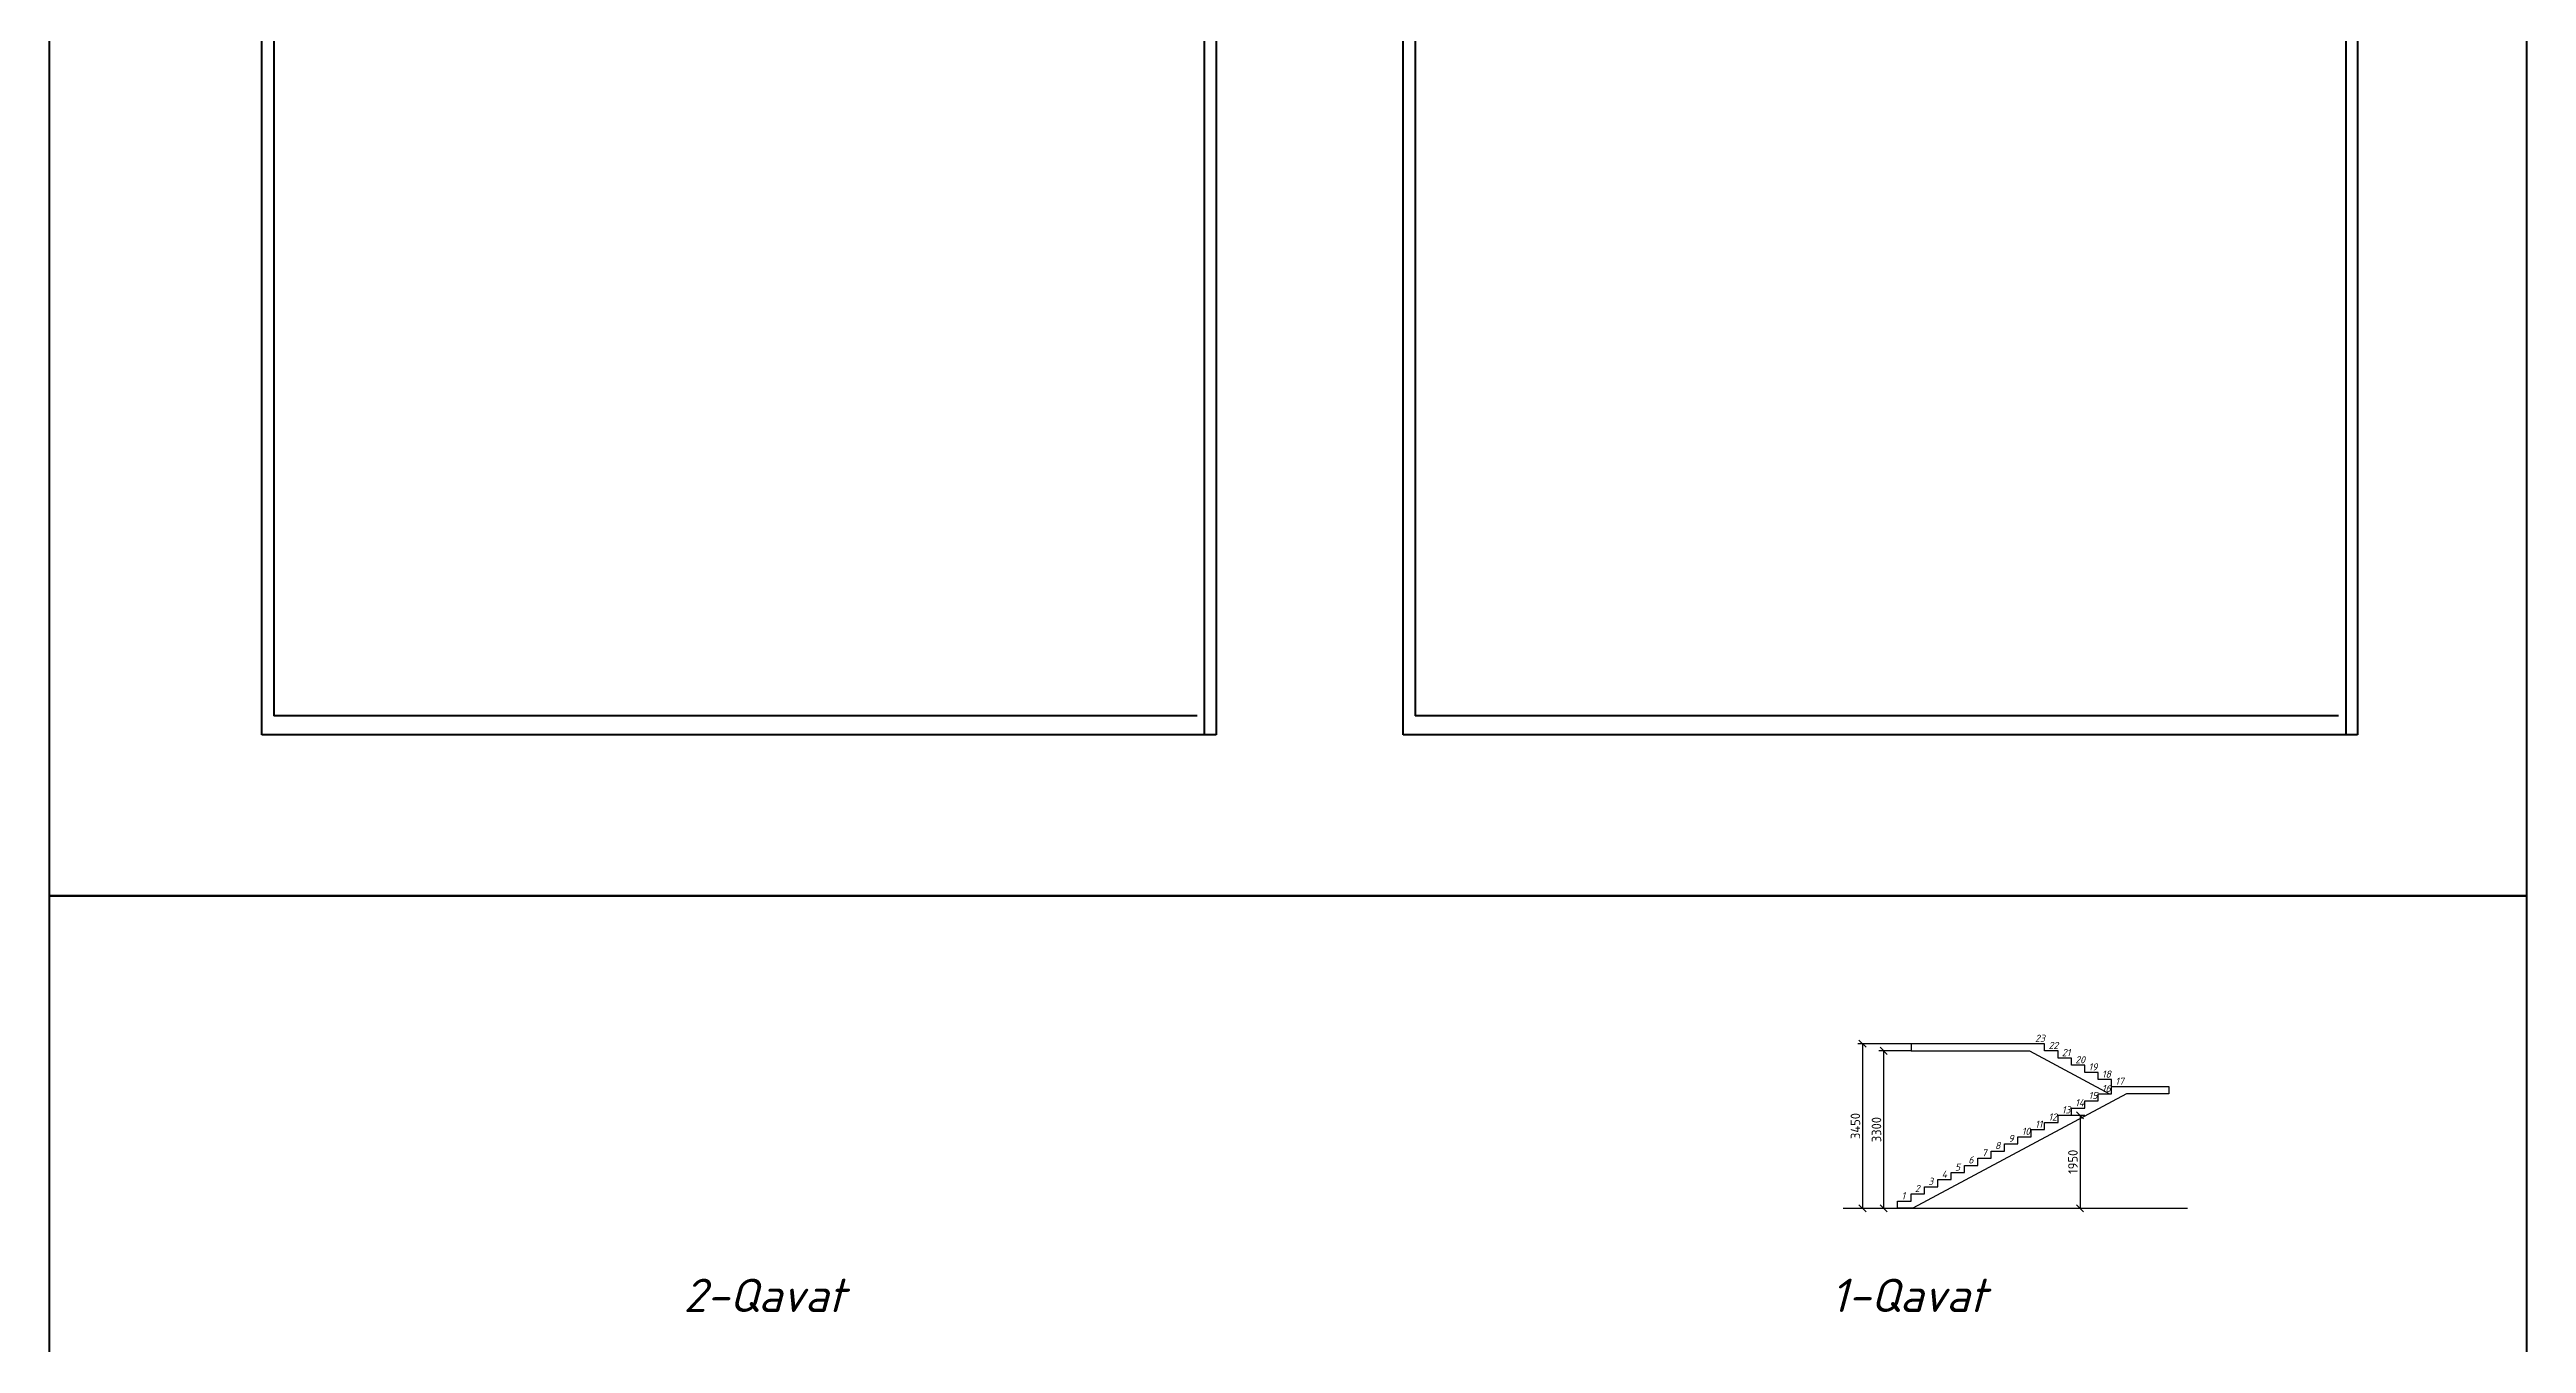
# Model space of a CAD drawing. Header units: millimetres. Extents: x -21484 to 30420, y 5001 to 139612.
# Drawn here: x -21484 to 30420, y 85353 to 112482 of the extents above; entities that cross this region are included whole.
import ezdxf

# ---------------------------------------------------------------- set-up
doc = ezdxf.new("R2010")
doc.units = ezdxf.units.MM
doc.styles.add('GOST-2.304_Type-B', font='GOST Common.ttf')
doc.styles.get("Standard").update_dxf_attribs({"font": 'isocpeui.ttf', "height": 200})
doc.dimstyles.new('ISO-25', dxfattribs={"dimtxt": 200, "dimasz": 150, "dimexe": 100, "dimexo": 0, "dimgap": 50, "dimtad": 1, "dimtoh": 1, "dimdec": 0, "dimtxsty": 'GOST-2.304_Type-B', "dimblk": 'OBLIQUE', "dimcen": 2.5, "dimadec": 0, "dimazin": 0, "dimtfac": 1, "dimtdec": 0, "dimtmove": 0, "dimatfit": 3, "dimfxl": 0, "dimarcsym": 0})

# ---------------------------------------------------------------- blocks, each defined once
blk = doc.blocks.new('_Oblique')
at = {"color": 0, "linetype": 'ByBlock', "lineweight": -2}
blk.add_line((-0.5, -0.5), (0.5, 0.5), dxfattribs=at)
blk = doc.blocks.new('*D113')
at = {"color": 0, "lineweight": -2}
for p, q in [((17523, 91637), (16408, 91637)), ((16508, 91637), (16508, 88187)), ((16508, 88187), (16608, 88187))]:
    blk.add_line(p, q, dxfattribs=at)
at = {"layer": 'Defpoints', "color": 0, "lineweight": 0}
for p in [(17523, 91637), (16508, 88187), (16508, 88187)]:
    blk.add_point(p, dxfattribs=at)
at = {"color": 0, "lineweight": -2, "xscale": 150, "yscale": 150, "zscale": 150}
for p, rotation in [((16508, 91637), 90), ((16508, 88187), 270)]:
    blk.add_blockref('_Oblique', p, dxfattribs=dict(at, rotation=rotation))
at = {"color": 0, "lineweight": 0, "insert": (16358, 89912), "char_height": 200, "attachment_point": 5, "rotation": 90, "style": 'GOST-2.304_Type-B'}
blk.add_mtext('3450', dxfattribs=at)
blk = doc.blocks.new('*D114')
at = {"color": 0, "lineweight": -2}
for p, q in [((17523, 91487), (16849, 91487)), ((16949, 91487), (16949, 88187)), ((16949, 88187), (17049, 88187))]:
    blk.add_line(p, q, dxfattribs=at)
at = {"layer": 'Defpoints', "color": 0, "lineweight": 0}
for p in [(17523, 91487), (16949, 88187), (16949, 88187)]:
    blk.add_point(p, dxfattribs=at)
at = {"color": 0, "lineweight": -2, "xscale": 150, "yscale": 150, "zscale": 150}
for p, rotation in [((16949, 91487), 90), ((16949, 88187), 270)]:
    blk.add_blockref('_Oblique', p, dxfattribs=dict(at, rotation=rotation))
at = {"color": 0, "lineweight": 0, "insert": (16799, 89837), "char_height": 200, "attachment_point": 5, "rotation": 90, "style": 'GOST-2.304_Type-B'}
blk.add_mtext('3300', dxfattribs=at)
blk = doc.blocks.new('*D118')
at = {"color": 0, "lineweight": -2}
for p, q in [((20883, 90137), (21166, 90137)), ((21066, 90137), (21066, 88187)), ((20883, 88187), (21166, 88187))]:
    blk.add_line(p, q, dxfattribs=at)
at = {"layer": 'Defpoints', "color": 0, "lineweight": 0}
for p in [(20883, 90137), (20883, 88187), (21066, 88187)]:
    blk.add_point(p, dxfattribs=at)
at = {"color": 0, "lineweight": -2, "xscale": 150, "yscale": 150, "zscale": 150}
for p, rotation in [((21066, 90137), 90), ((21066, 88187), 270)]:
    blk.add_blockref('_Oblique', p, dxfattribs=dict(at, rotation=rotation))
at = {"color": 0, "lineweight": 0, "insert": (20916, 89162), "char_height": 200, "attachment_point": 5, "rotation": 90, "style": 'GOST-2.304_Type-B'}
blk.add_mtext('1950', dxfattribs=at)

msp = doc.modelspace()

# ---------------------------------------------------------------- linework, layer by layer
at = {"lineweight": 50}
for p, q in [((2964.8, 129562.6), (2964.8, 98112.6)), ((26881.5, 129562.6), (26881.5, 98112.6)), ((-17035.2, 98112.6), (-17035.2, 127912.6)), ((6881.5, 98112.6), (6881.5, 127912.6)), ((-16785.2, 117612.6), (-16785.2, 98512.6)), ((2714.8, 117612.6), (2714.8, 98112.6)), ((7131.5, 117612.6), (7131.5, 98512.6)), ((26631.5, 117612.6), (26631.5, 98112.6)), ((2964.8, 98112.6), (-17035.2, 98112.6)), ((2564.8, 98512.6), (-16785.2, 98512.6)), ((26881.5, 98112.6), (6881.5, 98112.6)), ((26481.5, 98512.6), (7131.5, 98512.6))]:
    msp.add_line(p, q, dxfattribs=at)
at = {"color": 6, "lineweight": 30}
msp.add_line((16104, 88187.5), (23319.9, 88187.5), dxfattribs=at)
at = {"color": 1, "lineweight": 70}
for points in [[(-21483.7, 139611.6), (30419.8, 139611.6), (30419.8, 94741.4), (-21483.7, 94741.4)], [(-21483.7, 94741.4), (30419.8, 94741.4), (30419.8, 49871.2), (-21483.7, 49871.2)]]:
    msp.add_lwpolyline(points, close=True, dxfattribs=at)
at = {"color": 6, "lineweight": 30}
msp.add_lwpolyline([(21723.4, 90737.5), (21723.4, 90887.5), (21443.4, 90887.5), (21443.4, 91037.5), (21163.4, 91037.5), (21163.4, 91187.5), (20883.4, 91187.5), (20883.4, 91337.5), (20603.4, 91337.5), (20603.4, 91487.5), (20323.4, 91487.5), (20323.4, 91637.5), (17523.4, 91637.5), (17523.4, 91487.5), (20005.8, 91487.5), (21685.8, 90587.5)], dxfattribs=at)
msp.add_lwpolyline([(17561.1, 88187.5), (17243.4, 88187.5), (17243.4, 88337.5), (17523.4, 88337.5), (17523.4, 88487.5), (17803.4, 88487.5), (17803.4, 88637.5), (18083.4, 88637.5), (18083.4, 88787.5), (18363.4, 88787.5), (18363.4, 88937.5), (18643.4, 88937.5), (18643.4, 89087.5), (18923.4, 89087.5), (18923.4, 89237.5), (19203.4, 89237.5), (19203.4, 89387.5), (19483.4, 89387.5), (19483.4, 89537.5), (19763.4, 89537.5), (19763.4, 89687.5), (20043.4, 89687.5), (20043.4, 89837.5), (20323.4, 89837.5), (20323.4, 89837.5), (20323.4, 89987.5), (20603.4, 89987.5), (20603.4, 90137.5), (20883.4, 90137.5), (20883.4, 90287.5), (21163.4, 90287.5), (21163.4, 90437.5), (21443.4, 90437.5), (21443.4, 90587.5), (21723.4, 90587.5), (21723.4, 90737.5), (22923.4, 90737.5), (22923.4, 90587.5), (22041.1, 90587.5)], close=True, dxfattribs=at)

# ---------------------------------------------------------------- texts
at = {"lineweight": 0}
for s, width, insert, char_height, attachment_point in [('23', 142.763, (20122.1, 91826.1), 150, 1), ('22', 142.763, (20403.9, 91676.1), 150, 1), ('21', 142.763, (20683.9, 91526.1), 150, 1), ('20', 142.763, (20963.9, 91376.1), 150, 1), ('19', 142.763, (21243.9, 91226.1), 150, 1), ('18', 142.763, (21523.9, 91076.1), 150, 1), ('17', 142.763, (21803.9, 90926.1), 150, 1), ('13', 142.763, (20683.9, 90326.1), 150, 1), ('14', 142.763, (20963.9, 90476.1), 150, 1), ('15', 142.763, (21243.9, 90626.1), 150, 1), ('16', 142.763, (21523.9, 90776.1), 150, 1), ('10', 142.763, (19843.9, 89876.1), 150, 1), ('11', 142.763, (20123.9, 90026.1), 150, 1), ('12', 142.763, (20403.9, 90176.1), 150, 1), ('6', 142.763, (18723.9, 89276.1), 150, 1), ('7', 142.763, (19003.9, 89426.1), 150, 1), ('8', 142.763, (19283.9, 89576.1), 150, 1), ('9', 142.763, (19563.9, 89726.1), 150, 1), ('3', 142.763, (17883.9, 88826.1), 150, 1), ('4', 142.763, (18163.9, 88976.1), 150, 1), ('5', 142.763, (18443.9, 89126.1), 150, 1), ('1', 142.763, (17323.9, 88526.1), 150, 1), ('2', 142.763, (17603.9, 88676.1), 150, 1), ('{\\fISOCPEUR|b1|i1|c204|p34;2-Qavat}', 5585.086, (-4809, 86712.7), 700, 3), ('{\\fISOCPEUR|b1|i1|c204|p34;1-Qavat}', 5585.086, (19107.6, 86712.7), 700, 3)]:
    msp.add_mtext_dynamic_manual_height_columns(s, width=width, gutter_width=1000, heights=[0], dxfattribs=dict(at, insert=insert, char_height=char_height, attachment_point=attachment_point))

# ---------------------------------------------------------------- dimensions: what is measured, and where the dimension line sits
for base, p1, p2, picture, middle in [((16507.9, 88187.5), (17523.4, 91637.5), (16507.9, 88187.5), '*D113', (16357.9, 89912.5)), ((16949.1, 88187.5), (17523.4, 91487.5), (16949.1, 88187.5), '*D114', (16799.1, 89837.5)), ((21066.4, 88187.5), (20883.4, 90137.5), (20883.4, 88187.5), '*D118', (20916.4, 89162.5))]:
    dim = msp.add_linear_dim(base=base, p1=p1, p2=p2, angle=90, dimstyle='ISO-25', dxfattribs=at)
    dim.commit()
    dim.dimension.update_dxf_attribs({"geometry": picture, "text_midpoint": middle})

doc.saveas('drawing.dxf')
